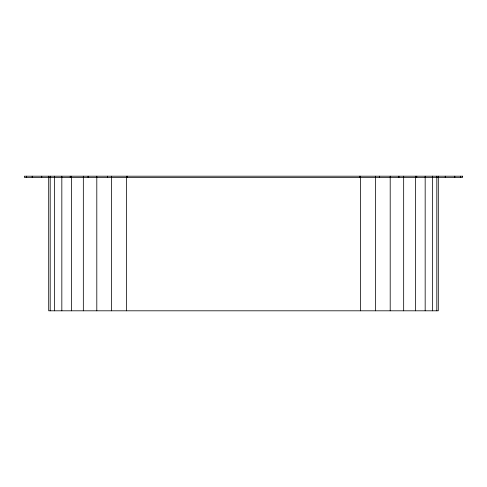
<?xml version="1.0" encoding="UTF-8"?>
<svg xmlns="http://www.w3.org/2000/svg" width="487" height="487" viewBox="0 0 487 487"><rect width="100%" height="100%" fill="white"/><g stroke="black" fill="none" stroke-linecap="round" stroke-linejoin="round"><path stroke-width="0.73" d="M460.665 176.197L460.665 177.365M454.791 176.197L454.791 177.365M445.252 176.197L445.252 177.365M438.3 176.197L438.3 310.803L48.7 310.803L48.7 176.197M436.802 176.197L436.802 310.803M432.413 176.197L432.413 177.365M432.371 176.197L432.371 310.803M425.169 176.197L425.169 310.803M416.762 176.197L416.762 177.365M415.478 176.197L415.478 310.803M403.668 176.197L403.668 310.803M398.914 176.197L398.914 177.365M390.197 176.197L390.197 310.803M379.55 176.197L379.55 177.365M375.58 176.197L375.58 310.803M360.38 176.197L360.38 310.803M359.406 176.197L359.406 177.365M127.594 176.197L127.594 177.365M126.62 176.197L126.62 310.803M111.42 176.197L111.42 310.803M107.45 176.197L107.45 177.365M96.803 176.197L96.803 310.803M88.086 176.197L88.086 177.365M83.332 176.197L83.332 310.803M71.522 176.197L71.522 310.803M70.238 176.197L70.238 177.365M61.831 176.197L61.831 310.803M54.587 176.197L54.629 310.803M50.198 176.197L50.198 310.803M41.748 176.197L41.748 177.365M32.209 176.197L32.209 177.365M26.335 176.197L26.335 177.365M462.65 176.197L24.35 176.197L24.35 177.365L462.65 177.365L462.65 176.197"/></g></svg>
